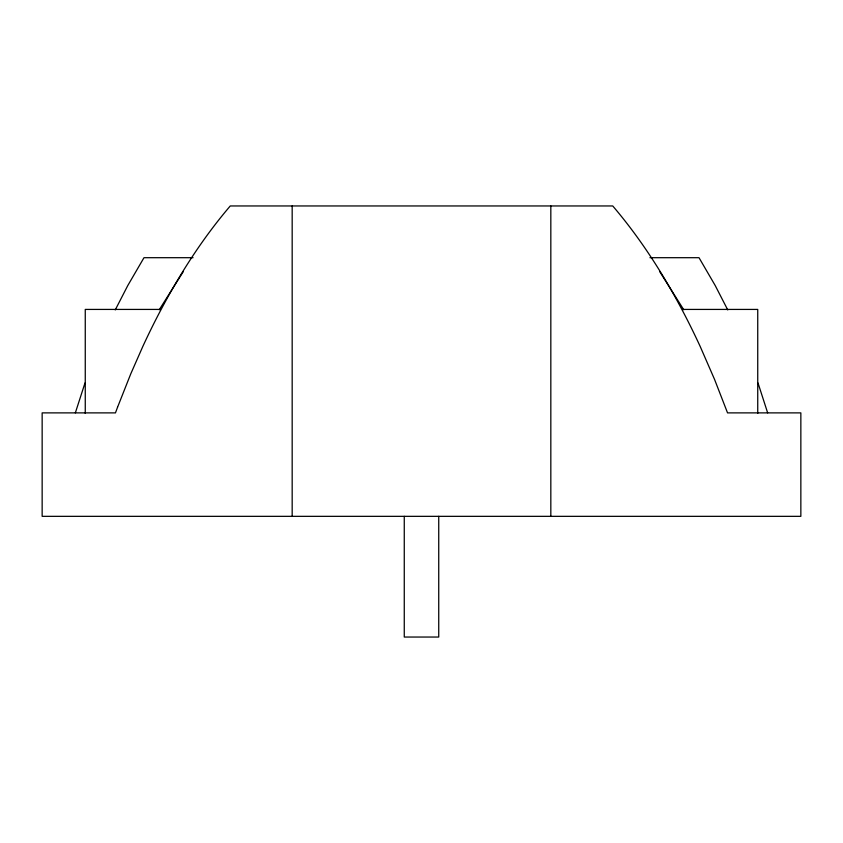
<?xml version="1.0" encoding="UTF-8"?>
<svg xmlns="http://www.w3.org/2000/svg" width="843" height="843" viewBox="0 0 843 843"><rect width="100%" height="100%" fill="white"/><g stroke="black" fill="none" stroke-linecap="round" stroke-linejoin="round"><path stroke-width="1.26" d="M75.343 412.88L84.985 382.996M115.249 309.918L127.778 285.556L143.995 257.695L193.058 257.695M159.253 309.75L183.384 271.478M649.942 257.695L699.005 257.695L715.222 285.556L727.751 309.918M160.455 309.423L85.259 309.423L85.259 413.407M682.545 309.423L757.741 309.423L757.741 413.407M659.616 271.478L683.747 309.75M758.015 382.996L767.657 412.88M550.827 205.955L550.827 516.337M438.739 516.337L438.739 637.045L404.261 637.045L404.261 516.337M292.173 205.955L292.173 516.337M117.535 407.285L115.459 412.88L42.15 412.88L42.15 516.337L800.85 516.337L800.85 412.88L727.541 412.88L714.558 379.434L700.154 346.389A916.815 820.018 0 0 0 689.743 324.724C668.562 282.468 643.483 241.952 612.735 205.955L230.265 205.955C199.517 241.952 174.438 282.468 153.257 324.724A916.815 820.018 0 0 0 142.846 346.389L130.749 373.892L117.535 407.285"/></g></svg>
